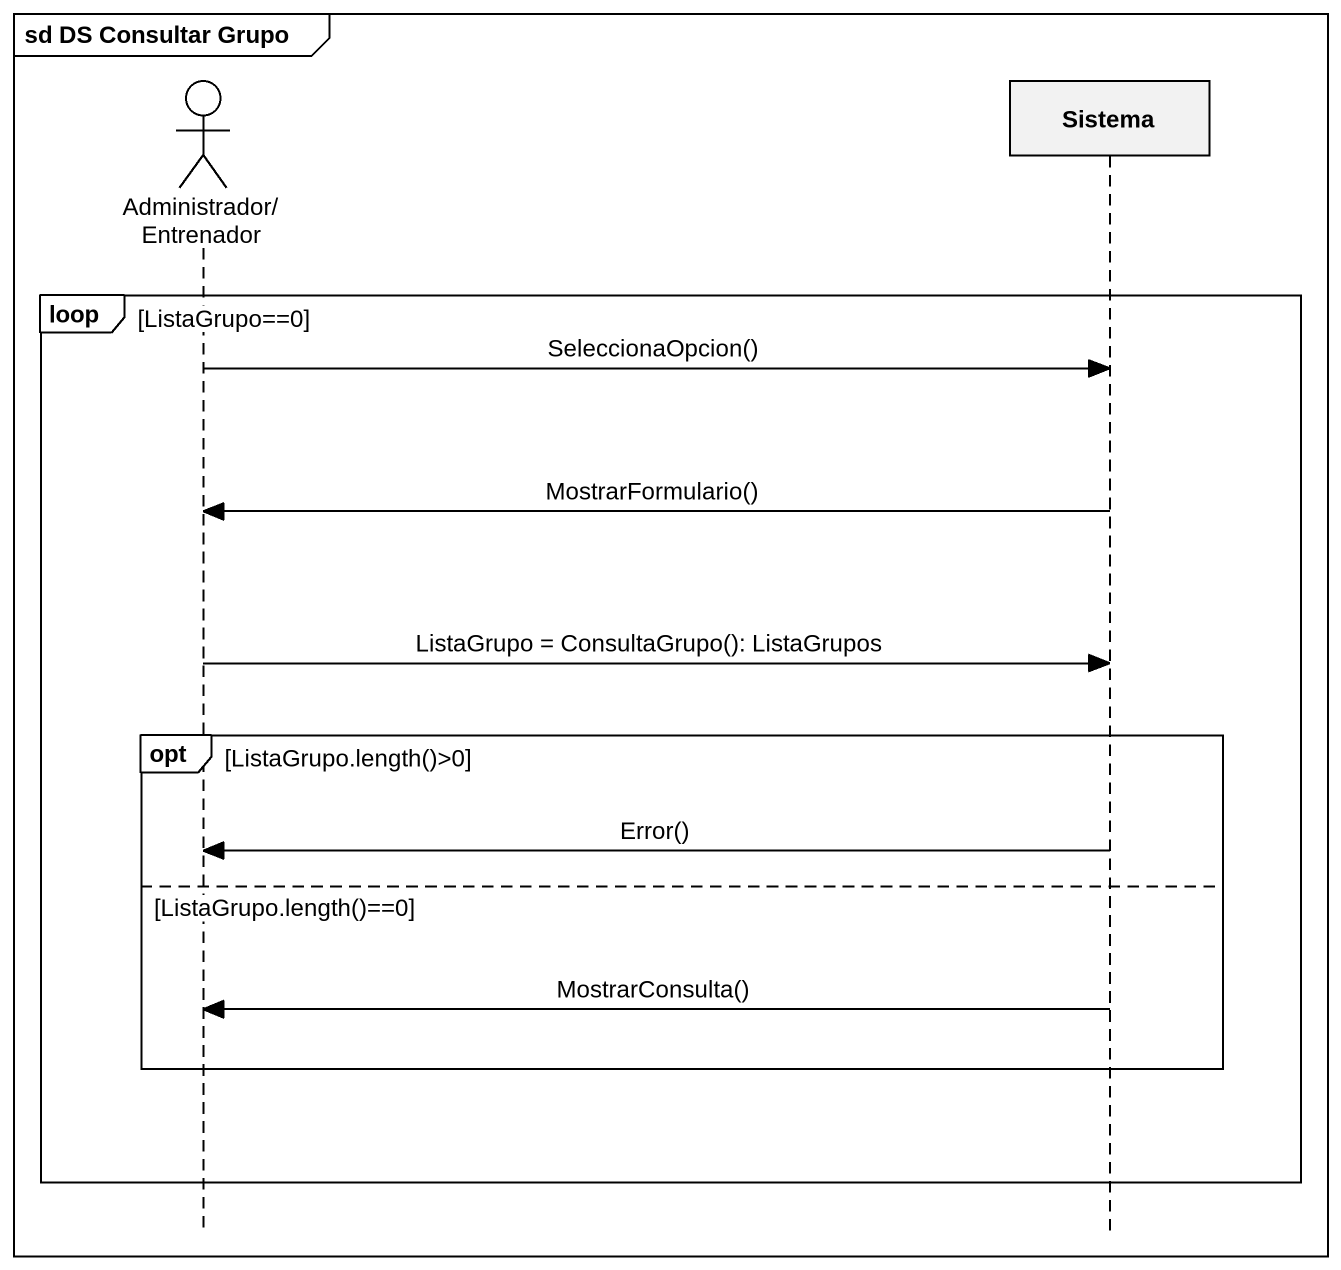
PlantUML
@startuml
mainframe sd DS Consultar Grupo
hide footbox
actor "Administrador/Entrenador" as Administrador_Entrenador
participant Sistema

loop ListaGrupo==0
  Administrador_Entrenador -> Sistema : SeleccionaOpcion()
  Sistema -> Administrador_Entrenador : MostrarFormulario()
  Administrador_Entrenador -> Sistema : ListaGrupo = ConsultaGrupo(): ListaGrupos
  opt ListaGrupo.length()>0
    Sistema -> Administrador_Entrenador : Error()
  else ListaGrupo.length()==0
    Sistema -> Administrador_Entrenador : MostrarConsulta()
  end
end
@enduml
